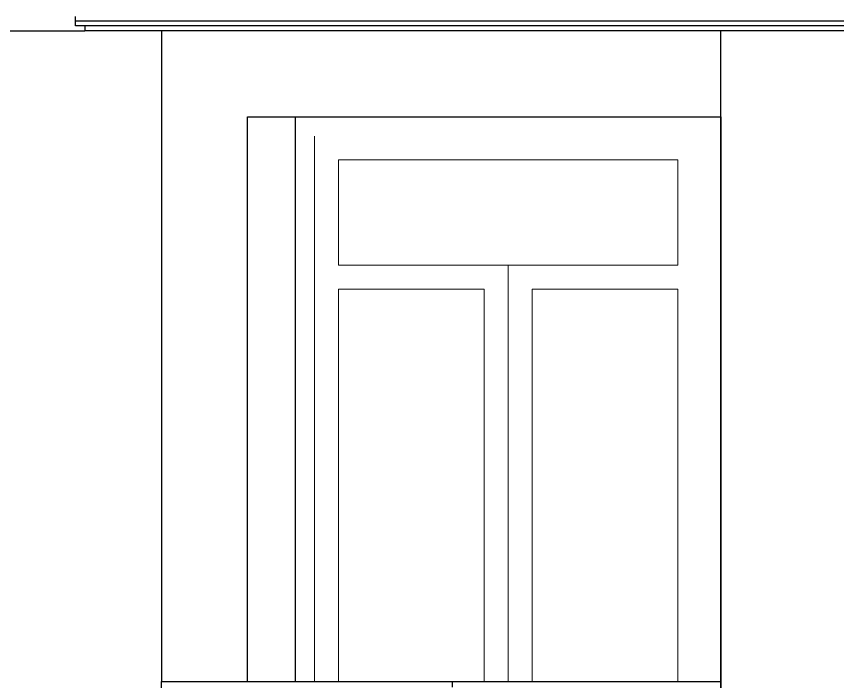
# Model space of a CAD drawing. Header units: inches. Extents: x 3672 to 10975, y -27382 to -746.
# Drawn here: x 4842.2 to 4928, y -26750.6 to -26681.1 of the extents above; entities that cross this region are included whole.
import ezdxf

# ---------------------------------------------------------------- set-up
doc = ezdxf.new("R2010")
doc.units = ezdxf.units.IN
doc.header["$LTSCALE"] = 17
doc.header["$MEASUREMENT"] = 0
for name, color, linetype, lineweight in [('25 BOT BAR', 12, 'Continuous', 25), ('ELEVATION', 7, 'Continuous', 25), ('WINDOW FRAME', 161, 'Continuous', 20)]:
    doc.layers.add(name, color=color, linetype=linetype, lineweight=lineweight)

# ---------------------------------------------------------------- blocks, each defined once
blk = doc.blocks.new('A$Ce488fd43')
for p, q in [((0, 24), (58.463, 24)), ((0, 0), (0, 24)), ((30.411, 23.411), (30.411, 24)), ((58.463, 0), (58.463, 24))]:
    blk.add_line(p, q)
at = {"layer": '25 BOT BAR'}
blk.add_line((0, 0), (0, 24), dxfattribs=at)

msp = doc.modelspace()

# ---------------------------------------------------------------- linework, layer by layer
at = {"layer": '25 BOT BAR'}
for p, q in [((4848.327, -26681.596), (4848.327, -26681.096)), ((4848.327, -26682.096), (4848.327, -26681.596)), ((5010.79, -26681.596), (4848.327, -26681.596)), ((4849.327, -26682.096), (4848.327, -26682.096)), ((4849.327, -26682.096), (4849.327, -26682.596)), ((5009.79, -26682.096), (4849.327, -26682.096)), ((4494.327, -26682.596), (4849.327, -26682.596)), ((5009.79, -26682.596), (4849.327, -26682.596)), ((4857.327, -26682.596), (4857.327, -26750.596)), ((4915.79, -26780.971), (4915.79, -26682.596)), ((4866.327, -26750.596), (4866.327, -26691.596)), ((4866.327, -26691.596), (4915.79, -26691.596))]:
    msp.add_line(p, q, dxfattribs=at)
at = {"layer": 'ELEVATION', "linetype": 'Continuous'}
msp.add_lwpolyline([(4871.327, -26750.596), (4871.327, -26691.596), (4915.79, -26691.596), (4915.79, -26774.596)], dxfattribs=at)
at = {"layer": 'WINDOW FRAME'}
for p, q in [((4875.827, -26707.096), (4911.29, -26707.096)), ((4893.559, -26707.096), (4893.559, -26750.596)), ((4875.827, -26709.596), (4891.059, -26709.596)), ((4896.059, -26709.596), (4911.29, -26709.596))]:
    msp.add_line(p, q, dxfattribs=at)
for points in [[(4873.327, -26693.596), (4873.327, -26750.596)], [(4911.29, -26696.096), (4875.827, -26696.096), (4875.827, -26707.096)], [(4911.29, -26696.096), (4911.29, -26707.096)], [(4875.827, -26709.596), (4875.827, -26750.596)], [(4891.059, -26750.596), (4891.059, -26709.596)], [(4896.059, -26750.596), (4896.059, -26709.596)], [(4911.29, -26709.596), (4911.29, -26750.596)]]:
    msp.add_lwpolyline(points, dxfattribs=at)

# ---------------------------------------------------------------- block references
at = {"layer": '25 BOT BAR'}
msp.add_blockref('A$Ce488fd43', (4857.327, -26774.596), dxfattribs=at)

doc.saveas('drawing.dxf')
